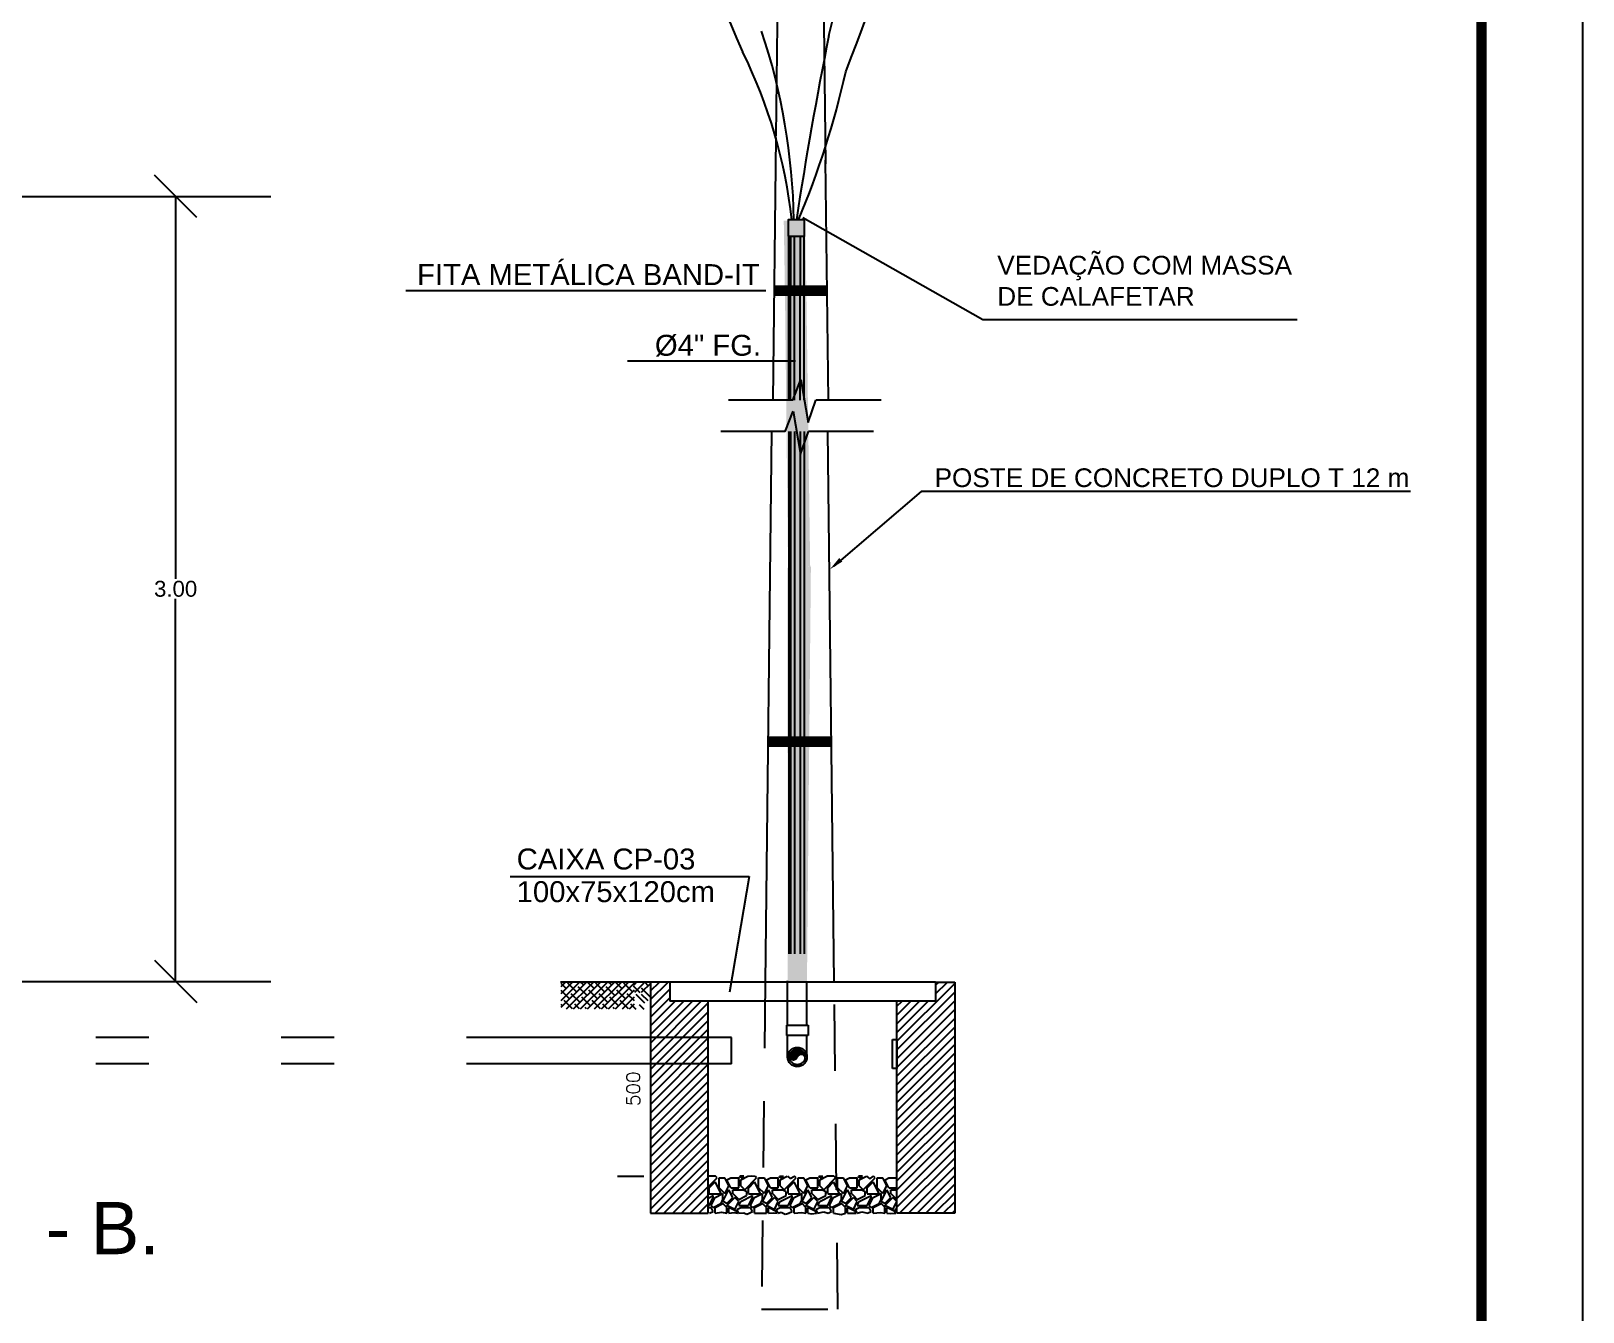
# Model space of a CAD drawing. Header units: metres. Extents: x 4188.7 to 4272.1, y 2012.8 to 2020.9.
# Drawn here: x 4221.236 to 4224.166, y 2015.489 to 2017.908 of the extents above; entities that cross this region are included whole.
import ezdxf

# ---------------------------------------------------------------- set-up
doc = ezdxf.new("R2010")
doc.units = ezdxf.units.M
for name, pattern in [('DIVIDE', [1.25, 0.5, -0.25, 0, -0.25, 0, -0.25]), ('HIDDEN2', [0.1875, 0.125, -0.0625]), ('TRAÇO-PTO_P', [0.5, 0.25, -0.125, 0, -0.125])]:
    doc.linetypes.add(name, pattern=pattern)
for name, color, linetype in [('A-PARED', 7, 'Continuous'), ('ARQ-FOLHA', 7, 'Continuous'), ('CONDUTOR', 5, 'Continuous'), ('ELE-ELO-FGO-2', 6, 'Continuous'), ('Rede elétrica', 7, 'Continuous'), ('TRAFO', 7, 'Continuous'), ('Tubulaçao', 7, 'TRAÇO-PTO_P')]:
    doc.layers.add(name, color=color, linetype=linetype)
doc.layers.add('TEXTO', color=7, linetype='Continuous', lineweight=18)
doc.styles.add('arial', font='arial.ttf')
doc.styles.get("Standard").update_dxf_attribs({"font": 'arial.ttf'})
doc.styles.add('T60', font='romans.shx')
doc.dimstyles.get("Standard").update_dxf_attribs({"dimtxt": 0.03, "dimasz": 0.08, "dimexe": 0.18, "dimexo": 0.0625, "dimgap": 0.0035, "dimtad": 0, "dimtih": 1, "dimtoh": 1, "dimdec": 4, "dimzin": 0, "dimdsep": 46, "dimtxsty": 'Standard', "dimblk": 'OBLIQUE', "dimcen": 0.05, "dimadec": 0, "dimazin": 0, "dimtfac": 1, "dimtdec": 4, "dimtofl": 0, "dimtmove": 0, "dimatfit": 3, "dimldrblk": 'OBLIQUE', "dimfxl": 1, "dimtolj": 1, "dimtzin": 0, "dimarcsym": 0})

# ---------------------------------------------------------------- blocks, each defined once
blk = doc.blocks.new('FOLHA A2')
at = {"layer": 'ARQ-FOLHA'}
blk.add_line((594, -420), (594, 0), dxfattribs=at)
at = {"layer": 'ARQ-FOLHA', "const_width": 1}
blk.add_lwpolyline([(25, -410), (584, -410), (584, -10), (25, -10), (25, -410)], dxfattribs=at)
blk = doc.blocks.new('_OBLIQUE')
at = {"color": 0, "linetype": 'ByBlock'}
blk.add_line((-0.5, -0.5), (0.5, 0.5), dxfattribs=at)
blk = doc.blocks.new('*D55')
at = {"color": 0, "lineweight": -2, "transparency": 16777216}
for p, q in [((4220.7617, 2017.5956), (4221.6886, 2017.5956)), ((4221.5086, 2017.5956), (4221.5086, 2016.8734)), ((4221.5086, 2016.1135), (4221.5086, 2016.8357)), ((4220.7617, 2016.1135), (4221.6886, 2016.1135))]:
    blk.add_line(p, q, dxfattribs=at)
at = {"color": 0, "lineweight": -2, "transparency": 16777216, "xscale": 0.08, "yscale": 0.08, "zscale": 0.08}
for p, rotation in [((4221.5086, 2017.5956), 90), ((4221.5086, 2016.1135), 270)]:
    blk.add_blockref('_OBLIQUE', p, dxfattribs=dict(at, rotation=rotation))
at = {"color": 0, "transparency": 16777216, "insert": (4221.5086, 2016.8545), "char_height": 0.03, "attachment_point": 5}
blk.add_mtext('\\A1;3.00', dxfattribs=at)
blk = doc.blocks.new('*X42')
at = {"color": 0}
for p, q in [((-54472.08, 48096.05), (-54468.33, 48099.81)), ((-54472.08, 48096.23), (-54468.51, 48099.81)), ((-54472.07, 48096.42), (-54468.7, 48099.79)), ((-54472.04, 48096.63), (-54468.9, 48099.77)), ((-54472.03, 48095.93), (-54468.15, 48099.81)), ((-54472, 48096.84), (-54469.12, 48099.73)), ((-54471.97, 48095.81), (-54467.99, 48099.79)), ((-54471.94, 48097.08), (-54469.35, 48099.67)), ((-54471.91, 48095.7), (-54467.83, 48099.78)), ((-54471.86, 48097.34), (-54469.61, 48099.59)), ((-54471.84, 48095.59), (-54467.68, 48099.75)), ((-54471.76, 48095.49), (-54467.53, 48099.72)), ((-54471.74, 48097.64), (-54469.91, 48099.46)), ((-54471.68, 48095.4), (-54467.39, 48099.69)), ((-54471.59, 48095.31), (-54467.25, 48099.65)), ((-54471.53, 48098.02), (-54470.29, 48099.26)), ((-54471.5, 48095.22), (-54467.12, 48099.61)), ((-54471.4, 48095.14), (-54466.99, 48099.56)), ((-54471.3, 48095.07), (-54466.86, 48099.51)), ((-54471.19, 48095.01), (-54466.74, 48099.45)), ((-54471.07, 48094.94), (-54466.62, 48099.4)), ((-54470.95, 48094.89), (-54466.5, 48099.33)), ((-54470.82, 48094.84), (-54466.39, 48099.27)), ((-54470.68, 48094.81), (-54466.28, 48099.2)), ((-54470.53, 48094.78), (-54466.18, 48099.13)), ((-54470.38, 48094.76), (-54466.08, 48099.05)), ((-54470.21, 48094.75), (-54465.98, 48098.98)), ((-54470.02, 48094.76), (-54465.88, 48098.9)), ((-54469.81, 48094.79), (-54468.12, 48096.48)), ((-54469.57, 48094.85), (-54468.32, 48096.11)), ((-54467.56, 48097.04), (-54465.79, 48098.81)), ((-54467.19, 48097.23), (-54465.7, 48098.73)), ((-54466.93, 48097.31), (-54465.61, 48098.64)), ((-54466.72, 48097.36), (-54465.53, 48098.55)), ((-54466.52, 48097.37), (-54465.44, 48098.45)), ((-54466.35, 48097.37), (-54465.37, 48098.35)), ((-54466.19, 48097.35), (-54465.29, 48098.25)), ((-54466.04, 48097.33), (-54465.22, 48098.15)), ((-54465.9, 48097.29), (-54465.15, 48098.04)), ((-54465.76, 48097.25), (-54465.08, 48097.93)), ((-54465.64, 48097.2), (-54465.02, 48097.81)), ((-54465.52, 48097.14), (-54464.96, 48097.7)), ((-54465.41, 48097.07), (-54464.9, 48097.58)), ((-54465.3, 48097), (-54464.85, 48097.45)), ((-54465.2, 48096.93), (-54464.8, 48097.32)), ((-54465.11, 48096.84), (-54464.76, 48097.19)), ((-54465.02, 48096.76), (-54464.72, 48097.05)), ((-54464.93, 48096.66), (-54464.68, 48096.91)), ((-54464.86, 48096.56), (-54464.65, 48096.77)), ((-54464.78, 48096.46), (-54464.63, 48096.62)), ((-54464.72, 48096.35), (-54464.61, 48096.46)), ((-54464.66, 48096.23), (-54464.59, 48096.3)), ((-54464.6, 48096.11), (-54464.58, 48096.13)), ((-54469.26, 48094.99), (-54468.46, 48095.79))]:
    blk.add_line(p, q, dxfattribs=at)

msp = doc.modelspace()

# ---------------------------------------------------------------- hatches: boundary and pattern name
h = msp.add_hatch()
h.set_pattern_fill('ANSI31', scale=0.093257, style=0)
h.set_pattern_definition([(45, (4221.061701, 2014.224386), (-0.008242805, 0.008242805), [])])
h.paths.add_polyline_path([(4222.87074, 2015.67582), (4222.97985, 2015.67582), (4222.97985, 2016.03952), (4222.97985, 2016.07589), (4222.97985, 2016.11226), (4222.94348, 2016.11226), (4222.94348, 2016.07589), (4222.87074, 2016.07589)])
h.paths.add_polyline_path([(4222.4052, 2015.67582), (4222.51431, 2015.67582), (4222.51431, 2016.07589), (4222.44157, 2016.07589), (4222.44157, 2016.11226), (4222.4052, 2016.11226), (4222.4052, 2016.07589), (4222.4052, 2016.03952)])
h = msp.add_hatch()
h.set_pattern_fill('GRAVEL', scale=0.074605, style=0)
h.set_pattern_definition([(0, (4219.60642, 2013.9221), (0.0746054, 0.0746054), [0.0223816, -0.0522237]), (0, (4219.65118, 2013.92956), (0.0746054, 0.0746054), [0.0186513, -0.055954]), (0, (4219.64745, 2013.93329), (0.0746054, 0.0746054), [0.014921, -0.0596843]), (0, (4219.62507, 2013.951944), (0.0746054, 0.0746054), [0.0111908, -0.0111908, 0.0149211, -0.0373027]), (0, (4219.62507, 2013.955675), (0.0746054, 0.0746054), [0.0149211, -0.0037303, 0.01865134, -0.0373027]), (0, (4219.5915, 2013.970596), (0.0746054, 0.0746054), [0.0186513, -0.055954]), (0, (4219.662374, 2013.974326), (0.0746054, 0.0746054), [0.0186513, -0.055954]), (90, (4219.5915, 2013.93702), (-0.0746054, 0.0746054), [0.0111908, -0.0634146]), (90, (4219.60269, 2013.99298), (-0.0746054, 0.0746054), [0.0074605, -0.0671448]), (90, (4219.60642, 2013.9221), (-0.0746054, 0.0746054), [0.0111908, -0.0634146]), (90, (4219.61388, 2013.98925), (-0.0746054, 0.0746054), [0.0037303, -0.0708751]), (90, (4219.61761, 2013.959405), (-0.0746054, 0.0746054), [0.0111908, -0.0634146]), (90, (4219.62507, 2013.93329), (-0.0746054, 0.0746054), [0.0186513, -0.055954]), (90, (4219.63253, 2013.98552), (-0.0746054, 0.0746054), [0.0111908, -0.0634146]), (90, (4219.63999, 2013.955675), (-0.0746054, 0.0746054), [0.014921, -0.0596843]), (90, (4219.64372, 2013.955675), (-0.0746054, 0.0746054), [0.014921, -0.0596843]), (90, (4219.65118, 2013.9221), (-0.0746054, 0.0746054), [0.0074605, -0.0671448]), (90, (4219.662374, 2013.93329), (-0.0746054, 0.0746054), [0.0186513, -0.055954]), (45, (4219.59896, 2013.929563), (8e-18, 0.07460536), [0.0316524, -0.0738555]), (45, (4219.60642, 2013.933293), (8e-18, 0.07460536), [0.0158262, -0.0896817]), (45, (4219.63999, 2013.974326), (8e-18, 0.07460536), [0.0211016, -0.0844063]), (45, (4219.63999, 2013.978056), (8e-18, 0.07460536), [0.0158262, -0.0896817]), (135, (4219.61388, 2013.970596), (-0.07460536, 8e-18), [0.0052754, -0.1002325]), (135, (4219.59896, 2013.929563), (-0.07460536, 8e-18), [0.0105508, -0.0949571]), (135, (4219.62134, 2013.951944), (-0.07460536, 8e-18), [0.0105508, -0.0949571]), (135, (4219.63999, 2013.970596), (-0.07460536, 8e-18), [0.0105508, -0.0949571]), (135, (4219.662374, 2013.985517), (-0.07460536, 8e-18), [0.0158262, -0.0896817]), (135, (4219.662374, 2013.981786), (-0.07460536, 8e-18), [0.0105508, -0.0949571]), (135, (4219.658644, 2013.989247), (-0.07460536, 8e-18), [0.0105508, -0.0949571]), (135, (4219.63626, 2013.9221), (-0.07460536, 8e-18), [0.0158262, -0.0896817]), (26.565, (4219.658644, 2013.966865), (0.07460536, 3e-11), [0.0083409, -0.1584818]), (26.565, (4219.639992, 2013.948214), (0.07460536, 3e-11), [0.0083409, -0.1584818]), (26.565, (4219.61388, 2013.970596), (0.07460536, 3e-11), [0.0166818, -0.1501409]), (26.565, (4219.61761, 2013.989247), (0.07460536, 3e-11), [0.0166818, -0.1501409]), (26.565, (4219.61761, 2013.970596), (0.07460536, 3e-11), [0.0166818, -0.1501409]), (26.565, (4219.662374, 2013.985517), (0.07460536, 3e-11), [0.0166818, -0.1501409]), (26.5651, (4219.5915, 2013.948214), (0.07460536, 3e-11), [0.0250234, -0.1417993]), (26.5651, (4219.5915, 2013.951944), (0.07460536, 3e-11), [0.0250234, -0.1417993]), (26.565, (4219.5915, 2013.981786), (0.07460536, 3e-11), [0.0250234, -0.1417993]), (63.435, (4219.6288, 2013.978056), (4e-12, 0.07460536), [0.0083409, -0.1584818]), (63.435, (4219.662374, 2013.974326), (4e-12, 0.07460536), [0.0083409, -0.1000956, 0.01668176, -0.0417044]), (63.435, (4219.654913, 2013.966865), (4e-12, 0.07460536), [0.0166818, -0.1501409]), (63.435, (4219.61015, 2013.974326), (4e-12, 0.07460536), [0.0166818, -0.1501409]), (63.435, (4219.60642, 2013.974326), (4e-12, 0.07460536), [0.0166818, -0.1501409]), (63.435, (4219.632532, 2013.981786), (4e-12, 0.07460536), [0.0250234, -0.1417993]), (116.565, (4219.61388, 2013.963135), (-3e-11, 0.07460536), [0.0083409, -0.1584818]), (116.565, (4219.662374, 2013.955675), (-3e-11, 0.07460536), [0.0083409, -0.1584818]), (116.565, (4219.647453, 2013.933293), (-3e-11, 0.07460536), [0.0166818, -0.1501409]), (116.565, (4219.643722, 2013.937023), (-3e-11, 0.07460536), [0.0166818, -0.1501409]), (116.565, (4219.651183, 2013.989247), (-3e-11, 0.07460536), [0.0166818, -0.1501409]), (116.5651, (4219.5915, 2013.951944), (-3e-11, 0.07460536), [0.0166818, -0.1501409]), (116.565, (4219.6288, 2013.922102), (-3e-11, 0.07460536), [0.0250234, -0.1417993]), (153.435, (4219.654913, 2013.966865), (-0.07460536, 4e-12), [0.0166818, -0.1501409]), (153.435, (4219.658644, 2013.963135), (-0.07460536, 4e-12), [0.0166818, -0.1501409]), (153.4349, (4219.60269, 2013.925832), (-0.07460536, 4e-12), [0.0083409, -0.1584818]), (153.435, (4219.62507, 2013.955675), (-0.07460536, 4e-12), [0.0083409, -0.1584818]), (153.435, (4219.639992, 2013.978056), (-0.07460536, 4e-12), [0.0083409, -0.1584818])])
h.paths.add_polyline_path([(4222.87074, 2015.74545), (4222.75633, 2015.74545), (4222.75712, 2015.67582), (4222.87074, 2015.67582)])
h.paths.add_polyline_path([(4222.75633, 2015.74545), (4222.61785, 2015.74545), (4222.61706, 2015.67582), (4222.75712, 2015.67582)])
h.paths.add_polyline_path([(4222.61785, 2015.74545), (4222.51431, 2015.74545), (4222.51431, 2015.67582), (4222.61706, 2015.67582)])
at = {"layer": 'ELE-ELO-FGO-2'}
h = msp.add_hatch(color=0, dxfattribs=at)
h.paths.add_polyline_path([(4222.66432, 2016.11245), (4222.7008, 2016.11188), (4222.70818, 2016.89634), (4222.66377, 2016.89421)])
h.paths.add_polyline_path([(4222.69975, 2017.40737), (4222.6593, 2017.40737), (4222.66509, 2016.89433), (4222.70686, 2016.89622)])
h.paths.add_polyline_path([(4222.658, 2017.48643), (4222.65812, 2017.47908), (4222.69856, 2017.47908), (4222.69844, 2017.48643)])
h.paths.add_polyline_path([(4222.69856, 2017.47908), (4222.65812, 2017.47908), (4222.6593, 2017.40737), (4222.69975, 2017.40737)])
h.paths.add_polyline_path([(4222.69739, 2017.55047), (4222.65695, 2017.54981), (4222.658, 2017.48643), (4222.69844, 2017.48643)])

# ---------------------------------------------------------------- linework, layer by layer
at = {"color": 7, "linetype": 'Continuous'}
for p, q in [((4222.6515, 2018.5331), (4222.64213, 2017.70947)), ((4222.73652, 2017.65706), (4222.72656, 2018.5331)), ((4222.64211, 2017.70699), (4222.63648, 2017.21102)), ((4222.7412, 2017.21102), (4222.73605, 2017.66397)), ((4222.63385, 2017.15154), (4222.62202, 2016.11226)), ((4222.75216, 2016.11226), (4222.74034, 2017.15154))]:
    msp.add_line(p, q, dxfattribs=at)
at = {"color": 7}
for p, q in [((4223.03293, 2017.36244), (4222.69323, 2017.55473)), ((4222.66636, 2017.4095), (4222.66636, 2017.52011)), ((4222.67003, 2017.4095), (4222.67003, 2017.52011)), ((4222.677, 2017.4095), (4222.677, 2017.52011)), ((4222.68874, 2017.4095), (4222.68874, 2017.52011)), ((4222.69547, 2017.4095), (4222.69547, 2017.52011)), ((4222.63876, 2017.41246), (4222.73891, 2017.41246)), ((4222.6388, 2017.41542), (4222.73888, 2017.41542)), ((4222.63882, 2017.41764), (4222.73885, 2017.41764)), ((4222.63886, 2017.4206), (4222.73882, 2017.4206)), ((4222.63889, 2017.42356), (4222.73879, 2017.42356)), ((4222.63892, 2017.42577), (4222.73876, 2017.42577)), ((4222.63873, 2017.4095), (4222.73895, 2017.4095)), ((4222.66636, 2017.21102), (4222.66636, 2017.4095)), ((4222.66977, 2017.21102), (4222.66977, 2017.4095)), ((4222.67735, 2017.21102), (4222.67735, 2017.4095)), ((4222.68772, 2017.21102), (4222.68772, 2017.4095)), ((4222.69547, 2017.21102), (4222.69547, 2017.4095)), ((4223.62626, 2017.36244), (4223.03293, 2017.36244)), ((4222.67378, 2017.21102), (4222.68896, 2017.24982)), ((4222.68896, 2017.24982), (4222.70296, 2017.16835)), ((4222.67378, 2017.21102), (4222.5527, 2017.21102)), ((4222.70296, 2017.16835), (4222.71781, 2017.21102)), ((4222.84083, 2017.21102), (4222.71781, 2017.21102)), ((4222.65934, 2017.15154), (4222.67453, 2017.19033)), ((4222.67453, 2017.19033), (4222.68852, 2017.10886)), ((4222.65934, 2017.15154), (4222.53826, 2017.15154)), ((4222.66706, 2016.16567), (4222.66706, 2017.15154)), ((4222.67047, 2016.16567), (4222.67047, 2017.15154)), ((4222.67805, 2016.16567), (4222.67805, 2017.15154)), ((4222.68843, 2016.16567), (4222.68843, 2017.15154)), ((4222.68852, 2017.10886), (4222.70337, 2017.15154)), ((4222.69617, 2016.16567), (4222.69617, 2017.15154)), ((4222.82639, 2017.15154), (4222.70337, 2017.15154)), ((4222.91629, 2017.03864), (4222.75165, 2016.89767)), ((4223.84026, 2017.03864), (4222.91629, 2017.03864)), ((4222.62717, 2016.56419), (4222.74756, 2016.56419)), ((4222.62719, 2016.56641), (4222.74754, 2016.56641)), ((4222.62723, 2016.56937), (4222.7475, 2016.56937)), ((4222.62726, 2016.57233), (4222.74747, 2016.57233)), ((4222.62728, 2016.57455), (4222.74744, 2016.57455)), ((4222.6271, 2016.55827), (4222.74763, 2016.55827)), ((4222.62713, 2016.56123), (4222.74759, 2016.56123)), ((4222.23661, 2016.10403), (4222.24484, 2016.11226)), ((4222.23661, 2016.09084), (4222.25803, 2016.11226)), ((4222.23661, 2016.07765), (4222.27122, 2016.11226)), ((4222.23661, 2016.06446), (4222.28441, 2016.11226)), ((4222.2459, 2016.10013), (4222.23661, 2016.10941)), ((4222.25249, 2016.08034), (4222.23661, 2016.09622)), ((4222.24693, 2016.0616), (4222.2976, 2016.11226)), ((4222.26568, 2016.09353), (4222.24919, 2016.11002)), ((4222.26012, 2016.0616), (4222.31079, 2016.11226)), ((4222.28546, 2016.08694), (4222.26898, 2016.10342)), ((4222.27331, 2016.0616), (4222.32397, 2016.11226)), ((4222.27887, 2016.10672), (4222.27333, 2016.11226)), ((4222.2865, 2016.0616), (4222.33716, 2016.11226)), ((4222.29865, 2016.10013), (4222.28652, 2016.11226)), ((4222.30525, 2016.08034), (4222.28876, 2016.09683)), ((4222.29969, 2016.0616), (4222.35035, 2016.11226)), ((4222.31843, 2016.09353), (4222.30195, 2016.11002)), ((4222.31288, 2016.0616), (4222.36354, 2016.11226)), ((4222.33822, 2016.08694), (4222.32173, 2016.10342)), ((4222.32606, 2016.0616), (4222.37497, 2016.1105)), ((4222.33162, 2016.10672), (4222.32608, 2016.11226)), ((4222.33925, 2016.0616), (4222.37497, 2016.09731)), ((4222.3514, 2016.10013), (4222.33927, 2016.11226)), ((4222.358, 2016.08034), (4222.34151, 2016.09683)), ((4222.37119, 2016.09353), (4222.3547, 2016.11002)), ((4222.38577, 2016.09213), (4222.37344, 2016.10447)), ((4222.37346, 2016.10619), (4222.37813, 2016.11086)), ((4222.37497, 2016.10294), (4222.37448, 2016.10342)), ((4222.37553, 2016.09285), (4222.39354, 2016.11086)), ((4222.40451, 2016.08437), (4222.38802, 2016.10086)), ((4222.38828, 2016.09285), (4222.40629, 2016.11086)), ((4222.40118, 2016.10532), (4222.39564, 2016.11086)), ((4222.44157, 2016.11226), (4222.4052, 2016.11226)), ((4222.4052, 2016.11226), (4222.4052, 2016.07589)), ((4222.94348, 2016.11226), (4222.44157, 2016.11226)), ((4222.44157, 2016.11226), (4222.44157, 2016.07589)), ((4222.94348, 2016.11226), (4222.97985, 2016.11226)), ((4222.94348, 2016.11226), (4222.94348, 2016.07589)), ((4222.97985, 2016.11226), (4222.97985, 2015.67582)), ((4222.2393, 2016.06715), (4222.23661, 2016.06985)), ((4222.25805, 2016.0616), (4222.2426, 2016.07705)), ((4222.27227, 2016.07375), (4222.25579, 2016.09023)), ((4222.27124, 2016.0616), (4222.26238, 2016.07045)), ((4222.29206, 2016.06715), (4222.27557, 2016.08364)), ((4222.3108, 2016.0616), (4222.29535, 2016.07705)), ((4222.32503, 2016.07375), (4222.30854, 2016.09023)), ((4222.32399, 2016.0616), (4222.31514, 2016.07045)), ((4222.34481, 2016.06715), (4222.32832, 2016.08364)), ((4222.36356, 2016.0616), (4222.34811, 2016.07705)), ((4222.35244, 2016.0616), (4222.37497, 2016.08412)), ((4222.37497, 2016.07656), (4222.3613, 2016.09023)), ((4222.36563, 2016.0616), (4222.37497, 2016.07094)), ((4222.37299, 2016.06535), (4222.36789, 2016.07045)), ((4222.37814, 2016.0602), (4222.37299, 2016.06535)), ((4222.39459, 2016.07235), (4222.3781, 2016.08884)), ((4222.39355, 2016.0602), (4222.3847, 2016.06905)), ((4222.40065, 2016.07657), (4222.38831, 2016.08891)), ((4222.4052, 2016.07589), (4222.4052, 2016.03952)), ((4222.94348, 2016.07589), (4222.44157, 2016.07589)), ((4222.51431, 2015.67582), (4222.51431, 2016.07589)), ((4222.87074, 2015.67582), (4222.87074, 2016.07589)), ((4222.28443, 2016.0616), (4222.28217, 2016.06386)), ((4222.33718, 2016.0616), (4222.33492, 2016.06386)), ((4222.4052, 2016.03952), (4222.4052, 2015.67582)), ((4222.52797, 2015.74545), (4222.51453, 2015.74545)), ((4222.58167, 2015.74545), (4222.57422, 2015.74545)), ((4222.58913, 2015.74545), (4222.59686, 2015.74623)), ((4222.59686, 2015.74623), (4222.60258, 2015.74545)), ((4222.64883, 2015.74545), (4222.65628, 2015.74545)), ((4222.66374, 2015.74545), (4222.66894, 2015.74109)), ((4222.66894, 2015.74109), (4222.67718, 2015.74545)), ((4222.72343, 2015.74545), (4222.73088, 2015.74545)), ((4222.75179, 2015.74545), (4222.73834, 2015.74545)), ((4222.80549, 2015.74545), (4222.79804, 2015.74545)), ((4222.81295, 2015.74545), (4222.8194, 2015.74051)), ((4222.8194, 2015.74051), (4222.82639, 2015.74545)), ((4222.4052, 2015.67582), (4222.51431, 2015.67582)), ((4222.52722, 2015.67582), (4222.53908, 2015.67767)), ((4222.53908, 2015.67767), (4222.5496, 2015.67582)), ((4222.55333, 2015.67582), (4222.56311, 2015.6771)), ((4222.56311, 2015.6771), (4222.56987, 2015.67582)), ((4222.57174, 2015.67582), (4222.58142, 2015.67653)), ((4222.58142, 2015.67653), (4222.58714, 2015.67367)), ((4222.58714, 2015.67367), (4222.59161, 2015.67582)), ((4222.60182, 2015.67582), (4222.62421, 2015.67582)), ((4222.62794, 2015.67582), (4222.63805, 2015.67653)), ((4222.63805, 2015.67653), (4222.64448, 2015.67582)), ((4222.64634, 2015.67582), (4222.65235, 2015.67767)), ((4222.65235, 2015.67767), (4222.65979, 2015.67424)), ((4222.65979, 2015.67424), (4222.66622, 2015.67582)), ((4222.67643, 2015.67582), (4222.69068, 2015.6771)), ((4222.69068, 2015.6771), (4222.69881, 2015.67582)), ((4222.70254, 2015.67582), (4222.70956, 2015.67481)), ((4222.70956, 2015.67481), (4222.71908, 2015.67582)), ((4222.72095, 2015.67582), (4222.73244, 2015.67824)), ((4222.73244, 2015.67824), (4222.74083, 2015.67582)), ((4222.75104, 2015.67582), (4222.76505, 2015.6731)), ((4222.76505, 2015.6731), (4222.77342, 2015.67582)), ((4222.77715, 2015.67582), (4222.79369, 2015.67582)), ((4222.79555, 2015.67582), (4222.80453, 2015.67824)), ((4222.80453, 2015.67824), (4222.81543, 2015.67582)), ((4222.82564, 2015.67582), (4222.83942, 2015.6771)), ((4222.83942, 2015.6771), (4222.84802, 2015.67582)), ((4222.85175, 2015.67582), (4222.85945, 2015.67539)), ((4222.85945, 2015.67539), (4222.86829, 2015.67582)), ((4222.97985, 2015.67582), (4222.87074, 2015.67582))]:
    msp.add_line(p, q, dxfattribs=at)
at = {"color": 0, "linetype": 'ByBlock'}
for p, q in [((4222.48061, 2016.11226), (4222.23537, 2016.11226)), ((4222.39286, 2015.74535), (4222.34322, 2015.74535))]:
    msp.add_line(p, q, dxfattribs=at)
at = {"color": 7, "linetype": 'HIDDEN2'}
for p, q in [((4222.62202, 2016.11226), (4222.615, 2015.49483)), ((4222.75918, 2015.49483), (4222.75216, 2016.11226)), ((4222.615, 2015.49483), (4222.75918, 2015.49483))]:
    msp.add_line(p, q, dxfattribs=at)
at = {"color": 0, "linetype": 'ByBlock'}
msp.add_solid([(4222.76752, 2016.90593), (4222.76162, 2016.91271), (4222.74424, 2016.8916)], dxfattribs=at)
at = {"color": 7, "linetype": 'Continuous'}
msp.add_3dface([(4222.66526, 2017.52011), (4222.69629, 2017.52011), (4222.69629, 2017.55115), (4222.66526, 2017.55115)], dxfattribs=at)
at = {"layer": 'A-PARED'}
msp.add_line((4222.67917, 2017.2846), (4222.362, 2017.2846), dxfattribs=at)
at = {"layer": 'CONDUTOR'}
for centre, radius, start, end in [((4227.04026, 2019.83989), 4.87713, 193.32107, 203.8397), ((4216.86109, 2019.34329), 6.05575, 346.20315, 354.055846), ((4214.95655, 2020.82699), 8.37207, 339.027574, 345.396571), ((4221.47173, 2017.52879), 1.2046, 1.06343, 18.33356), ((4230.77784, 2016.30237), 8.19283, 168.761351, 171.232577), ((4221.72337, 2017.4456), 0.95473, 6.34726, 26.30301), ((4221.14991, 2018.19521), 1.66454, 337.23633, 347.34241)]:
    msp.add_arc(centre, radius, start, end, dxfattribs=at)
at = {"layer": 'Rede elétrica'}
for p, q in [((4222.14046, 2016.31124), (4222.59187, 2016.31124)), ((4222.59187, 2016.31124), (4222.55454, 2016.0934))]:
    msp.add_line(p, q, dxfattribs=at)
at = {"layer": 'TRAFO'}
msp.add_line((4222.62316, 2017.41709), (4221.94348, 2017.41709), dxfattribs=at)
at = {"layer": 'Tubulaçao', "color": 9, "linetype": 'DIVIDE'}
for p, q in [((4222.66433, 2016.03069), (4222.66433, 2016.11434)), ((4222.70075, 2016.03069), (4222.70075, 2016.11285)), ((4222.55805, 2016.00747), (4220.72472, 2016.00747)), ((4222.66247, 2016.03069), (4222.7032, 2016.03069)), ((4222.66247, 2016.0113), (4222.66247, 2016.03069)), ((4222.7032, 2016.0113), (4222.66247, 2016.0113)), ((4222.66433, 2015.97064), (4222.66433, 2016.0113)), ((4222.70075, 2015.97064), (4222.70075, 2016.0113)), ((4222.7032, 2016.03069), (4222.7032, 2016.0113)), ((4222.55805, 2015.95806), (4220.72472, 2015.95806))]:
    msp.add_line(p, q, dxfattribs=at)
at = {"layer": 'Tubulaçao'}
msp.add_line((4222.55805, 2015.95806), (4222.55805, 2016.00747), dxfattribs=at)
at = {"layer": 'Tubulaçao', "color": 9, "linetype": 'DIVIDE'}
msp.add_lwpolyline([(4222.86209, 2016.00362), (4222.8702, 2016.00362), (4222.8702, 2015.94886), (4222.86209, 2015.94886)], close=True, dxfattribs=at)
for radius in [0.01821, 0.01455]:
    msp.add_circle((4222.68254, 2015.97064), radius, dxfattribs=at)
for centre, start, end in [((4222.67527, 2015.9733), 200.06919, 339.93081), ((4222.68981, 2015.96798), 20.06919, 159.93081)]:
    msp.add_arc(centre, 0.00774, start, end, dxfattribs=at)

# ---------------------------------------------------------------- block references
at = {"layer": 'ARQ-FOLHA', "xscale": 0.01916579205580684, "yscale": 0.01916579205580684, "zscale": 0.01916579205580684}
msp.add_blockref('FOLHA A2', (4212.78163, 2020.85025), dxfattribs=at)
at = {"layer": 'Tubulaçao', "color": 9, "linetype": 'DIVIDE', "xscale": 0.003879478482549924, "yscale": 0.003879478482549924, "zscale": 0.003879478482549924}
msp.add_blockref('*X42', (4433.99169, 1829.38301), dxfattribs=at)

# ---------------------------------------------------------------- texts
at = {"color": 7, "style": 'arial'}
for s, p in [('VEDAÇÃO COM MASSA', (4223.06013, 2017.44799)), ('DE CALAFETAR', (4223.06013, 2017.38907)), ('POSTE DE CONCRETO DUPLO T 12 m', (4222.94177, 2017.04672))]:
    msp.add_text(s, height=0.0353245, dxfattribs=at).set_placement(p)
at = {"color": 7, "linetype": 'ByBlock', "insert": (4222.37274, 2015.91062), "char_height": 0.025434, "attachment_point": 5, "rotation": 90, "style": 'T60'}
msp.add_mtext('\\A1;500', dxfattribs=at)
at = {"layer": 'CONDUTOR', "color": 5, "lineweight": 20, "style": 'arial'}
for s, height, p in [('FITA METÁLICA BAND-IT', 0.0395239, (4221.96451, 2017.42804)), ('%%C4" FG.', 0.039524, (4222.41364, 2017.29468)), ('CAIXA CP-03', 0.0395239, (4222.15259, 2016.32473)), ('100x75x120cm', 0.0395239, (4222.15259, 2016.26308))]:
    msp.add_text(s, height=height, dxfattribs=at).set_placement(p)
at = {"layer": 'TEXTO', "color": 7, "style": 'arial'}
msp.add_text('CORTE B - B.', height=0.0988098, dxfattribs=at).set_placement((4220.61176, 2015.59835))

# ---------------------------------------------------------------- dimensions: what is measured, and where the dimension line sits
dim = msp.add_linear_dim(base=(4221.50861, 2016.11346), p1=(4220.69916, 2017.5956), p2=(4220.69916, 2016.11346), angle=90, text='3.00', dimstyle='Standard')
dim.commit()
dim.dimension.update_dxf_attribs({"geometry": '*D55', "text_midpoint": (4221.50861, 2016.85453)})

doc.saveas('drawing.dxf')
